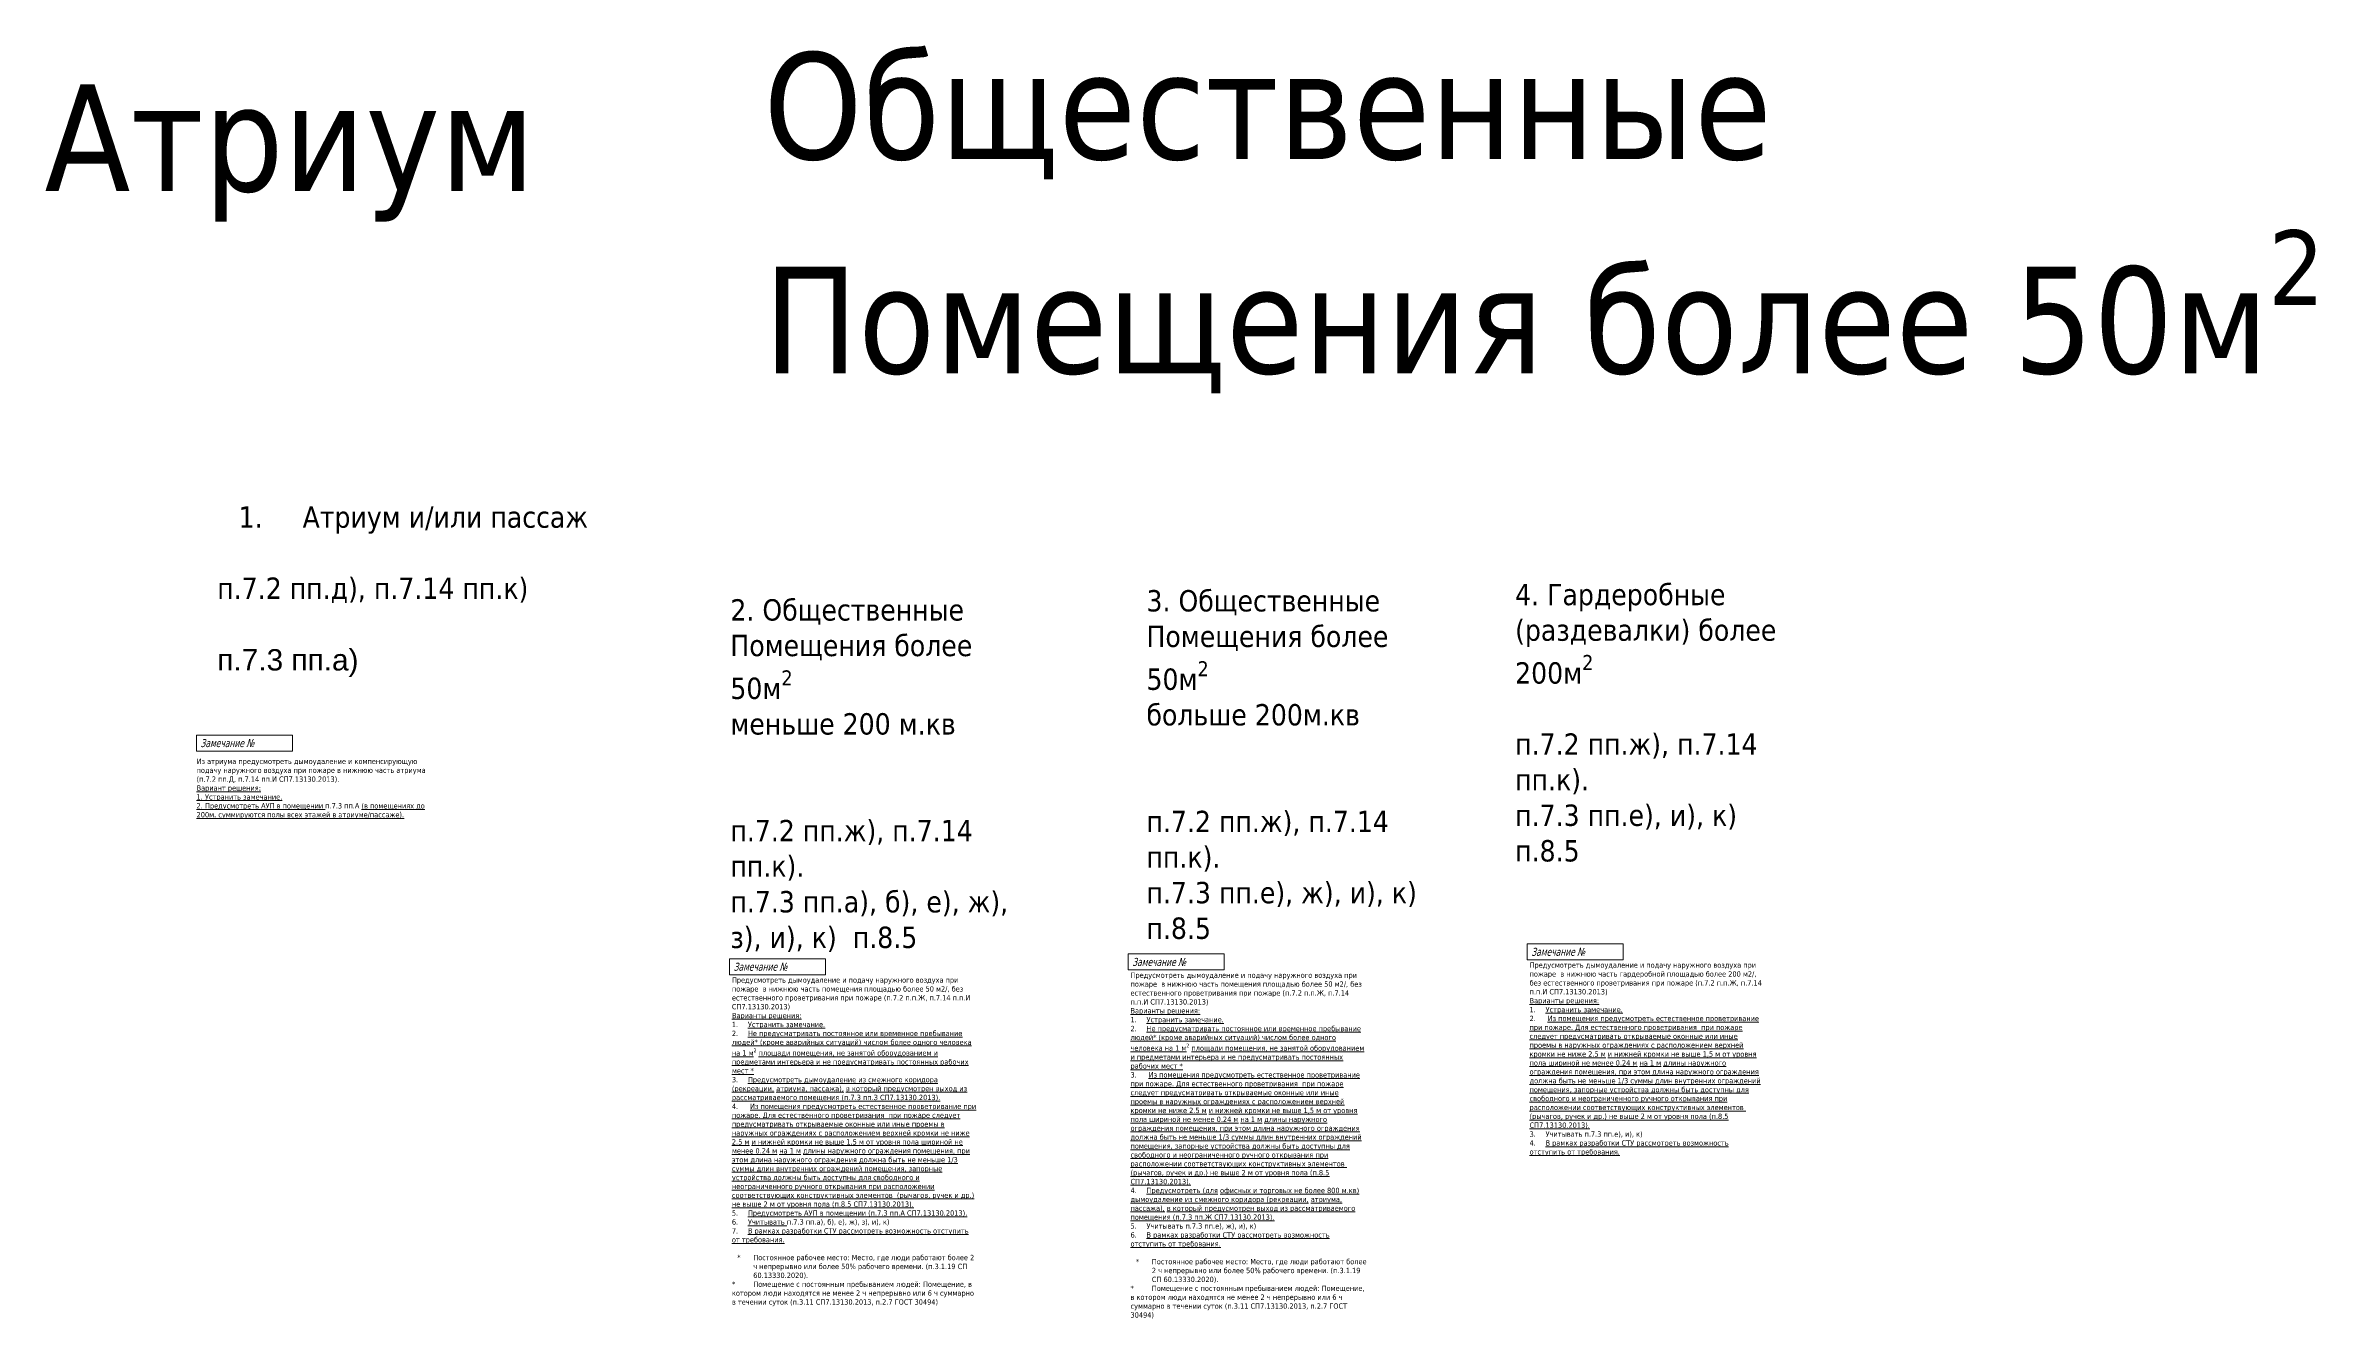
# Model space of a CAD drawing. Header units: millimetres. Extents: x -151274 to 981405, y -382735 to 210096.
# Drawn here: x -151274 to 104069, y -68973 to 74212 of the extents above; entities that cross this region are included whole.
import ezdxf

# ---------------------------------------------------------------- set-up
doc = ezdxf.new("R2010")
doc.units = ezdxf.units.MM
doc.layers.add('экспертиза ДУ', color=1, linetype='Continuous', lineweight=0)
doc.layers.add('экспертиза ДУ пояснения', color=6, linetype='Continuous', lineweight=0)
doc.styles.get("Standard").update_dxf_attribs({"font": 'arial.ttf'})
doc.styles.add('ЭКСПЕРТИЗА', font='tahoma.ttf')

msp = doc.modelspace()

# ---------------------------------------------------------------- linework, layer by layer
at = {"layer": 'экспертиза ДУ', "color": 1, "lineweight": 0}
msp.add_lwpolyline([(-134278, -3348), (-123478, -3348), (-123478, -5148), (-134278, -5148), (-134278, -3348)], dxfattribs=at)
at = {"layer": 'экспертиза ДУ', "lineweight": 0}
for points in [[(-29480, -27963), (-18680, -27963), (-18680, -29763), (-29480, -29763), (-29480, -27963)], [(15404, -26826), (26204, -26826), (26204, -28626), (15404, -28626), (15404, -26826)], [(-74314, -28504), (-63514, -28504), (-63514, -30304), (-74314, -30304), (-74314, -28504)]]:
    msp.add_lwpolyline(points, dxfattribs=at)

# ---------------------------------------------------------------- texts
at = {"color": 2, "insert": (-131940, 6314), "char_height": 2400, "width": 16316.4, "attachment_point": 1}
msp.add_mtext('п.7.3 пп.а)', dxfattribs=at)
at = {"layer": 'экспертиза ДУ', "color": 1, "lineweight": 0, "style": 'ЭКСПЕРТИЗА', "oblique": 14.99998, "width": 0.8}
msp.add_text('Замечание №', height=900, dxfattribs=at).set_placement((-133828, -4698))
at = {"layer": 'экспертиза ДУ', "lineweight": 0, "style": 'ЭКСПЕРТИЗА', "oblique": 14.99998, "width": 0.8}
for p in [(15854, -28176), (-73864, -29854), (-29030, -29313)]:
    msp.add_text('Замечание №', height=900, dxfattribs=at).set_placement(p)
at = {"layer": 'экспертиза ДУ', "color": 1, "ltscale": 100, "insert": (-134270, -6003), "char_height": 600, "width": 26264.8, "attachment_point": 1, "style": 'ЭКСПЕРТИЗА'}
msp.add_mtext('\\A1;Из атриума предусмотреть дымоудаление и компенсирующую подачу наружного воздуха при пожаре в нижнюю часть атриума (п.7.2 пп.Д, п.7.14 пп.И СП7.13130.2013).\\P{\\L\\C6;Вариант решения:\\P1. Устранить замечание.\\P\\A0;\\C2;2. Предусмотреть АУП в помещении \\lп.7.3 пп.А\\L (в помещениях до 200м. суммируются полы всех этажей в атриуме/пассаже).\\C6; }', dxfattribs=at)
at = {"layer": 'экспертиза ДУ', "lineweight": 0, "ltscale": 100, "char_height": 600, "attachment_point": 1, "style": 'ЭКСПЕРТИЗА'}
for s, insert, width in [('\\pt1200;Предусмотреть дымоудаление и подачу наружного воздуха при пожаре  в нижнюю часть помещения площадью более 50\\~м2/, без естественного проветривания при пожаре (п.7.2 п.п.Ж, п.7.14 п.п.И СП7.13130.2013){\\L\\C6;\\PВарианты решения:\\P\\pt1800;\\l1.^I\\LУстранить замечание.\\P\\A1;\\H1.00002x;\\l2.^I\\LНе предусматривать постоянное или временное пребывание людей* (кроме аварийных ситуаций) числом более одного человека на 1\\~м\\H0.7x;\\S2^ ;\\H1.4286x; площади помещения, не занятой оборудованием и предметами интерьера и не предусматривать постоянных рабочих мест * \\A0;\\H0.99996x;\\P\\l3.^I\\LПредусмотреть дымоудаление из смежного коридора (\\C2;рекреации, атриума, пассажа\\C6;), в который предусмотрен выход из рассматриваемого помещения\\A1;\\H1.00004x; (п.7.3 пп.З СП7.13130.2013)\\A0;\\H0.99996x;. \\P\\l4.^I\\L Из помещения предусмотреть естественное проветривание при пожаре. Для естественного проветривания  при пожаре следует предусматривать открываемые оконные или иные проемы в наружных ограждениях с расположением верхней кромки не ниже 2.5\\~м и нижней кромки не выше 1,5 м от уровня пола шириной не менее 0.24\\~м на 1\\~м длины наружного ограждения помещения, при этом длина наружного ограждения должна быть не меньше 1/3 суммы длин внутренних ограждений помещения, запорные устройства должны быть доступны для свободного и неограниченного ручного открывания при расположении соответствующих конструктивных элементов  (рычагов, ручек и др.) не выше 2 м от уровня пола (п.8.5 СП7.13130.2013).\\P\\l5.^I\\LПредусмотреть АУП в помещении \\A1;\\H1.00004x;(п.7.3 пп.А СП7.13130.2013)\\A0;\\H0.99996x;. \\P\\l\\C2;6.^I\\LУчитывать \\lп.7.3 пп.а), б), е), ж), з), и), к)\\L\\P\\l7.^I\\LВ рамках разработки СТУ рассмотреть возможность отступить от требования. \\P\\pt1200;\\C6;\\P\\pi-1800,l2400,t2400;\\l*^I\\H0.99988x;Постоянное ра\\H1.00012x;бочее место: Место, где люди работают более 2 ч непрерывно или более 50% рабочего времени. (п.3.1.19 СП 60.13330.2020).\\P\\pi0,l0,tz;\\A1;*^IПомещение с постоянным пребыванием людей: \\A0;Помещение, в котором люди находятся не менее 2 ч непрерывно или 6 ч суммарно в течении суток \\A1;(п.3.11 СП7.13130.2013\\A0;,\\A1; п.2.7 ГОСТ 30494)}', (-74059, -30594), 26217.49), ('\\pt1200;Предусмотреть дымоудаление и подачу наружного воздуха при пожаре  в нижнюю часть помещения площадью более 50\\~м2/, без естественного проветривания при пожаре (п.7.2 п.п.Ж, п.7.14 п.п.И СП7.13130.2013){\\L\\C6;\\PВарианты решения:\\P\\pt1800;\\l1.^I\\LУстранить замечание.\\P\\A1;\\H1.00002x;\\l2.^I\\LНе предусматривать постоянное или временное пребывание людей* (кроме аварийных ситуаций) числом более одного человека на 1\\~м\\H0.7x;\\S2^ ;\\H1.4286x; площади помещения, не занятой оборудованием и предметами интерьера и не предусматривать постоянных рабочих мест * \\A0;\\H0.99996x;\\P\\l3.^I\\L Из помещения предусмотреть естественное проветривание при пожаре. Для естественного проветривания  при пожаре следует предусматривать открываемые оконные или иные проемы в наружных ограждениях с расположением верхней кромки не ниже 2.5\\~м и нижней кромки не выше 1,5 м от уровня пола шириной не менее 0.24\\~м на 1\\~м длины наружного ограждения помещения, при этом длина наружного ограждения должна быть не меньше 1/3 суммы длин внутренних ограждений помещения, запорные устройства должны быть доступны для свободного и неограниченного ручного открывания при расположении соответствующих конструктивных элементов  (рычагов, ручек и др.) не выше 2 м от уровня пола (п.8.5 СП7.13130.2013).\\P\\l4.^I\\LПредусмотреть (\\C2;для офисных и торговых не более 800 м.кв\\C6;) дымоудаление из смежного коридора (\\C2;рекреации, атриума, пассажа\\C6;), в который предусмотрен выход из рассматриваемого помещения\\A1;\\H1.00004x; (п.7.3 пп.Ж СП7.13130.2013)\\A0;\\H0.99996x;. \\P\\l\\C2;5.^IУчитывать п.7.3 пп.е), ж), и), к)\\L\\C6;\\P\\l\\C2;6.^I\\LВ рамках разработки СТУ рассмотреть возможность отступить от требования. \\P\\pt1200;\\C6;\\P\\pi-1800,l2400,t2400;\\l*^I\\H0.99988x;Постоянное ра\\H1.00012x;бочее место: Место, где люди работают более 2 ч непрерывно или более 50% рабочего времени. (п.3.1.19 СП 60.13330.2020).\\P\\pi0,l0,tz;\\A1;*^IПомещение с постоянным пребыванием людей: \\A0;Помещение, в котором люди находятся не менее 2 ч непрерывно или 6 ч суммарно в течении суток \\A1;(п.3.11 СП7.13130.2013\\A0;,\\A1; п.2.7 ГОСТ 30494)}', (-29225, -30053), 25338.67), ('\\pt1200;Предусмотреть дымоудаление и подачу наружного воздуха при пожаре  в нижнюю часть гардеробной площадью более 200\\~м2/, без естественного проветривания при пожаре (п.7.2 п.п.Ж, п.7.14 п.п.И СП7.13130.2013){\\L\\C6;\\PВарианты решения:\\P\\pt1800;\\l1.^I\\LУстранить замечание.\\P\\l2.^I\\L Из помещения предусмотреть естественное проветривание при пожаре. Для естественного проветривания  при пожаре следует предусматривать открываемые оконные или иные проемы в наружных ограждениях с расположением верхней кромки не ниже 2.5\\~м и нижней кромки не выше 1,5 м от уровня пола шириной не менее 0.24\\~м на 1\\~м длины наружного ограждения помещения, при этом длина наружного ограждения должна быть не меньше 1/3 суммы длин внутренних ограждений помещения, запорные устройства должны быть доступны для свободного и неограниченного ручного открывания при расположении соответствующих конструктивных элементов  (рычагов, ручек и др.) не выше 2 м от уровня пола (п.8.5 СП7.13130.2013).\\P\\l\\C2;3.^IУчитывать п.7.3 пп.е), и), к)\\L\\C6;\\P\\l\\C2;4.^I\\LВ рамках разработки СТУ рассмотреть возможность отступить от требования. }', (15659, -28916), 25338.67)]:
    msp.add_mtext(s, dxfattribs=dict(at, insert=insert, width=width))
at = {"layer": 'экспертиза ДУ пояснения', "color": 2, "lineweight": 0, "attachment_point": 1, "style": 'ЭКСПЕРТИЗА'}
for s, insert, char_height, width in [('Общественные {\\A1;Помещения более 50м\\H0.7x;\\S2^ ;}', (-70505, 73425, 0), 12000, 178030.63), ('Атриум', (-151385, 69821, 0), 12000, 189279.05), ('\\pi-7200,l9600,t9600;1.^IАтриум и/или пассаж\\P\\pi0,l0,tz;\\Pп.7.2 пп.д), п.7.14 пп.к)', (-131946, 22371, 0), 2400, 41574.45)]:
    msp.add_mtext(s, dxfattribs=dict(at, insert=insert, char_height=char_height, width=width))
at = {"layer": 'экспертиза ДУ пояснения', "color": 30, "lineweight": 0, "char_height": 2400, "attachment_point": 1, "style": 'ЭКСПЕРТИЗА'}
for s, insert, width in [('{\\C2;3. Общественные \\A1;Помещения более 50м\\H0.7x;\\S2^ ;\\H1.42857x;\\P\\A0;\\C30;больше 200м.кв\\P\\P}\\P{\\C2;п.7.2 пп.ж), п.7.14 пп.к).\\Pп.7.3 пп.е), ж), и), к) \\C1;п.8.5}', (-27431, 12956, 0), 31801.59), ('\\A1;{\\C2;4. Гардеробные (раздевалки) более 200м\\H0.7x;\\S2^ ;\\H1.42857x;\\P\\C30;\\P\\A0;\\C2;п.7.2 пп.ж), п.7.14 пп.к).\\Pп.7.3 пп.е), и), к)\\P\\C1;п.8.5}', (14034, 13659, 0), 33170.57), ('{\\C2;2. Общественные \\A1;Помещения более 50м\\H0.7x;\\S2^ ;\\H1.42857x;\\P}меньше 200 м.кв\\P\\P\\P{\\C2;п.7.2 пп.ж), п.7.14 пп.к).\\Pп.7.3 пп.а), б), е), ж), з), и), к)  \\C1;п.8.5}', (-74233, 11930, 0), 33170.57)]:
    msp.add_mtext(s, dxfattribs=dict(at, insert=insert, width=width))

doc.saveas('drawing.dxf')
